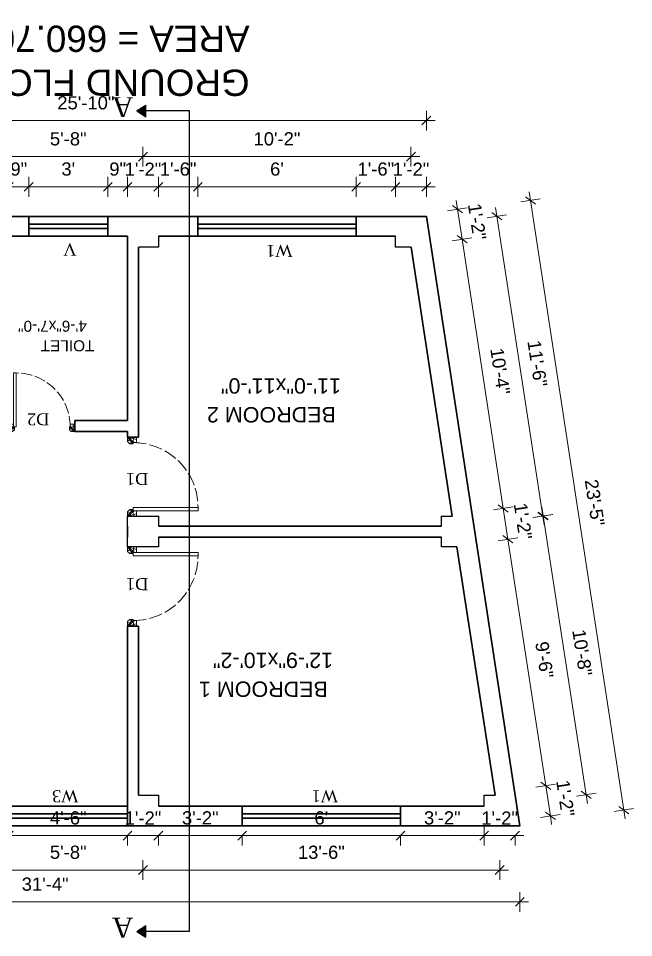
# Model space of a CAD drawing. Header units: inches. Extents: x 45643 to 78083, y -17830 to -3084.
# Drawn here: x 61206.8 to 61486.8, y -17327 to -16908.5 of the extents above; entities that cross this region are included whole.
import ezdxf

# ---------------------------------------------------------------- set-up
doc = ezdxf.new("R2010")
doc.units = ezdxf.units.IN
doc.header["$MEASUREMENT"] = 0
doc.linetypes.add('ACAD_ISO02W100', pattern=[15, 12, -3])
doc.linetypes.add('CONTINUA', pattern=[0])
doc.layers.add('A-Hatch', color=7, linetype='Continuous')
doc.layers.add('PDF_Text', color=7, linetype='Continuous')
for name, color, linetype, lineweight in [('A_Title Text', 105, 'Continuous', 60), ('Door-window', 150, 'Continuous', 9), ('ELEVATION', 6, 'Continuous', 30), ('hatch', 30, 'Continuous', 5), ('WALL', 240, 'Continuous', 30)]:
    doc.layers.add(name, color=color, linetype=linetype, lineweight=lineweight)
doc.styles.add('Arial', font='arial.ttf')
doc.styles.add('PDF Arial', font='arial.ttf')
doc.styles.get("Standard").update_dxf_attribs({"font": 'times.ttf'})
doc.dimstyles.new('Sudeep', dxfattribs={"dimtxt": 6, "dimasz": 4, "dimexe": 4.5, "dimexo": 4.5, "dimgap": 5, "dimtad": 1, "dimdec": 0, "dimlunit": 4, "dimtxsty": 'Arial', "dimblk": 'OBLIQUE', "dimcen": 250, "dimdle": 4, "dimclrd": 86, "dimclre": 5, "dimclrt": 1, "dimadec": 0, "dimazin": 0, "dimtfac": 1, "dimtdec": 0, "dimtix": 1, "dimtmove": 1, "dimatfit": 3, "dimldrblk": 'OBLIQUE', "dimfxl": 4.5, "dimfxlon": 1, "dimfrac": 2, "dimlwd": 15, "dimlwe": 13, "dimarcsym": 0})

# ---------------------------------------------------------------- blocks, each defined once
blk = doc.blocks.new("D 3'")
at = {"layer": 'Door-window', "linetype": 'Continuous', "ltscale": 0.25}
for p, q in [((3749.64, -16740.96), (3749.64, -16711.46)), ((3751.14, -16711.46), (3749.64, -16711.46)), ((3751.14, -16740.96), (3751.14, -16711.46)), ((3747.14, -16743.51), (3747.14, -16739.51)), ((3747.14, -16739.51), (3749.64, -16739.51)), ((3749.14, -16743.51), (3750.14, -16742.51)), ((3749.64, -16740.96), (3751.14, -16740.96)), ((3750.14, -16742.51), (3750.14, -16740.96)), ((3780.14, -16742.51), (3780.14, -16740.96)), ((3780.64, -16740.96), (3780.14, -16740.96)), ((3781.14, -16743.51), (3780.14, -16742.51)), ((3783.14, -16739.51), (3780.64, -16739.51)), ((3780.64, -16739.51), (3780.64, -16740.96)), ((3783.14, -16743.51), (3783.14, -16739.51)), ((3747.14, -16743.51), (3749.14, -16743.51)), ((3783.14, -16743.51), (3781.14, -16743.51))]:
    blk.add_line(p, q, dxfattribs=at)
at = {"layer": 'Door-window', "linetype": 'ACAD_ISO02W100', "ltscale": 0.5}
blk.add_arc((3751.14, -16740.96), 29.5, 0, 90, dxfattribs=at)
at = {"layer": 'hatch', "color": 8}
for p, q in [((3747.14, -16743.51), (3748.23, -16739.5)), ((3747.14, -16743.51), (3749.64, -16740.37)), ((3747.14, -16743.51), (3750.14, -16741.17)), ((3783.14, -16743.51), (3780.14, -16741.17)), ((3783.14, -16743.51), (3780.64, -16740.37)), ((3783.14, -16743.51), (3782.06, -16739.5))]:
    blk.add_line(p, q, dxfattribs=at)
for centre, radius, start, end in [((3747.4, -16743.58), 2.93, 20.9872, 95.0825), ((3747.43, -16743.63), 1.42, 5.1372, 101.4864), ((3782.88, -16743.58), 2.93, 84.9175, 159.0128), ((3782.86, -16743.63), 1.42, 78.5136, 174.8628)]:
    blk.add_arc(centre, radius, start, end, dxfattribs=at)
blk = doc.blocks.new('_Oblique')
at = {"color": 0, "linetype": 'ByBlock', "lineweight": -2}
blk.add_line((-0.5, -0.5), (0.5, 0.5), dxfattribs=at)
blk = doc.blocks.new('*D1630')
at = {"layer": 'A_Title Text', "color": 5, "lineweight": 13, "transparency": 16777216}
for p, q in [((61420.09, -16999.23), (61428.99, -16997.87)), ((61440.99, -17135.75), (61449.89, -17134.39))]:
    blk.add_line(p, q, dxfattribs=at)
at = {"layer": 'A_Title Text', "color": 86, "lineweight": 15, "transparency": 16777216}
blk.add_line((61446.04, -17139.02), (61423.93, -16994.6), dxfattribs=at)
at = {"layer": 'Defpoints', "color": 0, "transparency": 16777216}
for p in [(61424.54, -16998.55), (61378.47, -17005.6), (61399.37, -17142.12)]:
    blk.add_point(p, dxfattribs=at)
at = {"layer": 'A_Title Text', "color": 86, "lineweight": 15, "transparency": 16777216, "xscale": 4, "yscale": 4, "zscale": 4}
for p, rotation in [((61424.54, -16998.55), 98.70344886768174), ((61445.44, -17135.07), 278.7034488676817)]:
    blk.add_blockref('_Oblique', p, dxfattribs=dict(at, rotation=rotation))
at = {"layer": 'A_Title Text', "color": 1, "transparency": 16777216, "insert": (61442.96, -17065.59), "char_height": 6, "attachment_point": 5, "rotation": 278.7034, "style": 'Arial'}
blk.add_mtext('11\'-6"', dxfattribs=at)
blk = doc.blocks.new('*D1631')
at = {"layer": 'A_Title Text', "color": 86, "lineweight": 15, "transparency": 16777216}
blk.add_line((61444.98, -17131.01), (61465.86, -17265.89), dxfattribs=at)
at = {"layer": 'A_Title Text', "color": 5, "lineweight": 13, "transparency": 16777216}
for p, q in [((61441.15, -17135.66), (61450.04, -17134.28)), ((61460.8, -17262.62), (61469.69, -17261.25))]:
    blk.add_line(p, q, dxfattribs=at)
at = {"layer": 'Defpoints', "color": 0, "transparency": 16777216}
for p in [(61399.37, -17142.12), (61465.24, -17261.94), (61418.81, -17269.12)]:
    blk.add_point(p, dxfattribs=at)
at = {"layer": 'A_Title Text', "color": 86, "lineweight": 15, "transparency": 16777216, "xscale": 4, "yscale": 4, "zscale": 4}
for p, rotation in [((61445.59, -17134.97), 98.7969063256024), ((61465.24, -17261.94), 278.7969063256024)]:
    blk.add_blockref('_Oblique', p, dxfattribs=dict(at, rotation=rotation))
at = {"layer": 'A_Title Text', "color": 1, "transparency": 16777216, "insert": (61463.39, -17197.22), "char_height": 6, "attachment_point": 5, "rotation": 278.7969, "style": 'Arial'}
blk.add_mtext('10\'-8"', dxfattribs=at)
blk = doc.blocks.new('*D1654')
at = {"layer": 'A_Title Text', "color": 5, "lineweight": 13, "transparency": 16777216}
for p, q in [((61059.2, -17306.2), (61059.2, -17315.2)), ((61434.96, -17306.2), (61434.96, -17315.2))]:
    blk.add_line(p, q, dxfattribs=at)
at = {"layer": 'A_Title Text', "color": 86, "lineweight": 15, "transparency": 16777216}
blk.add_line((61438.96, -17310.7), (61055.2, -17310.7), dxfattribs=at)
at = {"layer": 'Defpoints', "color": 0, "transparency": 16777216}
for p in [(61059.2, -17276.12), (61434.96, -17276.12), (61059.2, -17310.7)]:
    blk.add_point(p, dxfattribs=at)
at = {"layer": 'A_Title Text', "color": 86, "lineweight": 15, "transparency": 16777216, "xscale": 4, "yscale": 4, "zscale": 4, "rotation": 180}
blk.add_blockref('_Oblique', (61059.2, -17310.7), dxfattribs=at)
at = {"layer": 'A_Title Text', "color": 86, "lineweight": 15, "transparency": 16777216, "xscale": 4, "yscale": 4, "zscale": 4}
blk.add_blockref('_Oblique', (61434.96, -17310.7), dxfattribs=at)
at = {"layer": 'A_Title Text', "color": 1, "transparency": 16777216, "insert": (61219, -17302.64), "char_height": 6, "attachment_point": 5, "style": 'Arial'}
blk.add_mtext('31\'-4"', dxfattribs=at)
blk = doc.blocks.new('*D1655')
at = {"layer": 'A_Title Text', "color": 5, "lineweight": 13, "transparency": 16777216}
for p, q in [((61082.58, -16959.51), (61082.58, -16950.51)), ((61392.47, -16959.51), (61392.47, -16950.51))]:
    blk.add_line(p, q, dxfattribs=at)
at = {"layer": 'A_Title Text', "color": 86, "lineweight": 15, "transparency": 16777216}
blk.add_line((61396.47, -16955.01), (61078.58, -16955.01), dxfattribs=at)
at = {"layer": 'Defpoints', "color": 0, "transparency": 16777216}
for p in [(61082.58, -16955.01), (61082.58, -16998.6), (61392.47, -16998.6)]:
    blk.add_point(p, dxfattribs=at)
at = {"layer": 'A_Title Text', "color": 86, "lineweight": 15, "transparency": 16777216, "xscale": 4, "yscale": 4, "zscale": 4, "rotation": 180}
blk.add_blockref('_Oblique', (61082.58, -16955.01), dxfattribs=at)
at = {"layer": 'A_Title Text', "color": 86, "lineweight": 15, "transparency": 16777216, "xscale": 4, "yscale": 4, "zscale": 4}
blk.add_blockref('_Oblique', (61392.47, -16955.01), dxfattribs=at)
at = {"layer": 'A_Title Text', "color": 1, "transparency": 16777216, "insert": (61237.53, -16946.95), "char_height": 6, "attachment_point": 5, "style": 'Arial'}
blk.add_mtext('25\'-10"', dxfattribs=at)
blk = doc.blocks.new('*D1632')
at = {"layer": 'A_Title Text', "color": 86, "lineweight": 15, "transparency": 16777216}
for p, q in [((61418.81, -17280.54), (61414.81, -17280.54)), ((61432.81, -17280.54), (61418.81, -17280.54)), ((61432.81, -17280.54), (61436.81, -17280.54))]:
    blk.add_line(p, q, dxfattribs=at)
at = {"layer": 'A_Title Text', "color": 5, "lineweight": 13, "transparency": 16777216}
for p, q in [((61418.81, -17280.54), (61418.81, -17285.04)), ((61432.81, -17280.54), (61432.81, -17285.04))]:
    blk.add_line(p, q, dxfattribs=at)
at = {"layer": 'Defpoints', "color": 0, "transparency": 16777216}
for p in [(61418.81, -17276.12), (61432.81, -17276.12), (61418.81, -17280.54)]:
    blk.add_point(p, dxfattribs=at)
at = {"layer": 'A_Title Text', "color": 86, "lineweight": 15, "transparency": 16777216, "xscale": 4, "yscale": 4, "zscale": 4}
blk.add_blockref('_Oblique', (61418.81, -17280.54), dxfattribs=at)
at = {"layer": 'A_Title Text', "color": 86, "lineweight": 15, "transparency": 16777216, "xscale": 4, "yscale": 4, "zscale": 4, "rotation": 180}
blk.add_blockref('_Oblique', (61432.81, -17280.54), dxfattribs=at)
at = {"layer": 'A_Title Text', "color": 1, "transparency": 16777216, "insert": (61425.81, -17272.53), "char_height": 6, "attachment_point": 5, "style": 'Arial'}
blk.add_mtext('1\'-2"', dxfattribs=at)
blk = doc.blocks.new('*D1656')
at = {"layer": 'A_Title Text', "color": 5, "lineweight": 13, "transparency": 16777216}
for p, q in [((61418.81, -17276.04), (61418.81, -17285.04)), ((61380.66, -17280.54), (61380.66, -17285.04))]:
    blk.add_line(p, q, dxfattribs=at)
at = {"layer": 'A_Title Text', "color": 86, "lineweight": 15, "transparency": 16777216}
blk.add_line((61422.81, -17280.54), (61376.66, -17280.54), dxfattribs=at)
at = {"layer": 'Defpoints', "color": 0, "transparency": 16777216}
for p in [(61418.81, -17267.12), (61380.66, -17276.12), (61380.66, -17280.54)]:
    blk.add_point(p, dxfattribs=at)
at = {"layer": 'A_Title Text', "color": 86, "lineweight": 15, "transparency": 16777216, "xscale": 4, "yscale": 4, "zscale": 4, "rotation": 180}
blk.add_blockref('_Oblique', (61380.66, -17280.54), dxfattribs=at)
at = {"layer": 'A_Title Text', "color": 86, "lineweight": 15, "transparency": 16777216, "xscale": 4, "yscale": 4, "zscale": 4}
blk.add_blockref('_Oblique', (61418.81, -17280.54), dxfattribs=at)
at = {"layer": 'A_Title Text', "color": 1, "transparency": 16777216, "insert": (61399.74, -17272.48), "char_height": 6, "attachment_point": 5, "style": 'Arial'}
blk.add_mtext('3\'-2"', dxfattribs=at)
blk = doc.blocks.new('*D1657')
at = {"layer": 'A_Title Text', "color": 86, "lineweight": 15, "transparency": 16777216}
blk.add_line((61384.66, -17280.54), (61304.66, -17280.54), dxfattribs=at)
at = {"layer": 'A_Title Text', "color": 5, "lineweight": 13, "transparency": 16777216}
for p, q in [((61308.66, -17280.54), (61308.66, -17285.04)), ((61380.66, -17280.54), (61380.66, -17285.04))]:
    blk.add_line(p, q, dxfattribs=at)
at = {"layer": 'Defpoints', "color": 0, "transparency": 16777216}
for p in [(61308.66, -17276.12), (61380.66, -17276.12), (61308.66, -17280.54)]:
    blk.add_point(p, dxfattribs=at)
at = {"layer": 'A_Title Text', "color": 86, "lineweight": 15, "transparency": 16777216, "xscale": 4, "yscale": 4, "zscale": 4, "rotation": 180}
blk.add_blockref('_Oblique', (61308.66, -17280.54), dxfattribs=at)
at = {"layer": 'A_Title Text', "color": 86, "lineweight": 15, "transparency": 16777216, "xscale": 4, "yscale": 4, "zscale": 4}
blk.add_blockref('_Oblique', (61380.66, -17280.54), dxfattribs=at)
at = {"layer": 'A_Title Text', "color": 1, "transparency": 16777216, "insert": (61344.66, -17272.48), "char_height": 6, "attachment_point": 5, "style": 'Arial'}
blk.add_mtext("6'", dxfattribs=at)
blk = doc.blocks.new('*D1658')
at = {"layer": 'A_Title Text', "color": 86, "lineweight": 15, "transparency": 16777216}
blk.add_line((61312.66, -17280.54), (61266.51, -17280.54), dxfattribs=at)
at = {"layer": 'A_Title Text', "color": 5, "lineweight": 13, "transparency": 16777216}
for p, q in [((61270.51, -17280.54), (61270.51, -17285.04)), ((61308.66, -17280.54), (61308.66, -17285.04))]:
    blk.add_line(p, q, dxfattribs=at)
at = {"layer": 'Defpoints', "color": 0, "transparency": 16777216}
for p in [(61270.51, -17276.12), (61308.66, -17276.12), (61270.51, -17280.54)]:
    blk.add_point(p, dxfattribs=at)
at = {"layer": 'A_Title Text', "color": 86, "lineweight": 15, "transparency": 16777216, "xscale": 4, "yscale": 4, "zscale": 4, "rotation": 180}
blk.add_blockref('_Oblique', (61270.51, -17280.54), dxfattribs=at)
at = {"layer": 'A_Title Text', "color": 86, "lineweight": 15, "transparency": 16777216, "xscale": 4, "yscale": 4, "zscale": 4}
blk.add_blockref('_Oblique', (61308.66, -17280.54), dxfattribs=at)
at = {"layer": 'A_Title Text', "color": 1, "transparency": 16777216, "insert": (61289.59, -17272.48), "char_height": 6, "attachment_point": 5, "style": 'Arial'}
blk.add_mtext('3\'-2"', dxfattribs=at)
blk = doc.blocks.new('*D1635')
at = {"layer": 'A_Title Text', "color": 5, "lineweight": 13, "transparency": 16777216}
for p, q in [((61263.51, -17291.69), (61263.51, -17300.69)), ((61425.85, -17291.69), (61425.85, -17300.69))]:
    blk.add_line(p, q, dxfattribs=at)
at = {"layer": 'A_Title Text', "color": 86, "lineweight": 15, "transparency": 16777216}
blk.add_line((61429.85, -17296.19), (61259.51, -17296.19), dxfattribs=at)
at = {"layer": 'Defpoints', "color": 0, "transparency": 16777216}
for p in [(61263.51, -17276.12), (61425.85, -17276.12), (61263.51, -17296.19)]:
    blk.add_point(p, dxfattribs=at)
at = {"layer": 'A_Title Text', "color": 86, "lineweight": 15, "transparency": 16777216, "xscale": 4, "yscale": 4, "zscale": 4, "rotation": 180}
blk.add_blockref('_Oblique', (61263.51, -17296.19), dxfattribs=at)
at = {"layer": 'A_Title Text', "color": 86, "lineweight": 15, "transparency": 16777216, "xscale": 4, "yscale": 4, "zscale": 4}
blk.add_blockref('_Oblique', (61425.85, -17296.19), dxfattribs=at)
at = {"layer": 'A_Title Text', "color": 1, "transparency": 16777216, "insert": (61344.68, -17288.13), "char_height": 6, "attachment_point": 5, "style": 'Arial'}
blk.add_mtext('13\'-6"', dxfattribs=at)
blk = doc.blocks.new('*D1636')
at = {"layer": 'A_Title Text', "color": 5, "lineweight": 13, "transparency": 16777216}
for p, q in [((61195.51, -17291.69), (61195.51, -17300.69)), ((61263.51, -17291.69), (61263.51, -17300.69))]:
    blk.add_line(p, q, dxfattribs=at)
at = {"layer": 'A_Title Text', "color": 86, "lineweight": 15, "transparency": 16777216}
blk.add_line((61267.51, -17296.19), (61191.51, -17296.19), dxfattribs=at)
at = {"layer": 'Defpoints', "color": 0, "transparency": 16777216}
for p in [(61195.51, -17276.12), (61263.51, -17276.12), (61195.51, -17296.19)]:
    blk.add_point(p, dxfattribs=at)
at = {"layer": 'A_Title Text', "color": 86, "lineweight": 15, "transparency": 16777216, "xscale": 4, "yscale": 4, "zscale": 4, "rotation": 180}
blk.add_blockref('_Oblique', (61195.51, -17296.19), dxfattribs=at)
at = {"layer": 'A_Title Text', "color": 86, "lineweight": 15, "transparency": 16777216, "xscale": 4, "yscale": 4, "zscale": 4}
blk.add_blockref('_Oblique', (61263.51, -17296.19), dxfattribs=at)
at = {"layer": 'A_Title Text', "color": 1, "transparency": 16777216, "insert": (61229.51, -17288.13), "char_height": 6, "attachment_point": 5, "style": 'Arial'}
blk.add_mtext('5\'-8"', dxfattribs=at)
blk = doc.blocks.new('*D1638')
at = {"layer": 'A_Title Text', "color": 5, "lineweight": 13, "transparency": 16777216}
for p, q in [((61378.47, -16989.68), (61378.47, -16980.68)), ((61392.47, -16989.68), (61392.47, -16980.68))]:
    blk.add_line(p, q, dxfattribs=at)
at = {"layer": 'A_Title Text', "color": 86, "lineweight": 15, "transparency": 16777216}
for p, q in [((61378.47, -16985.18), (61374.47, -16985.18)), ((61392.47, -16985.18), (61378.47, -16985.18)), ((61392.47, -16985.18), (61396.47, -16985.18))]:
    blk.add_line(p, q, dxfattribs=at)
at = {"layer": 'Defpoints', "color": 0, "transparency": 16777216}
for p in [(61378.47, -16985.18), (61378.47, -16998.6), (61392.47, -16998.6)]:
    blk.add_point(p, dxfattribs=at)
at = {"layer": 'A_Title Text', "color": 86, "lineweight": 15, "transparency": 16777216, "xscale": 4, "yscale": 4, "zscale": 4}
blk.add_blockref('_Oblique', (61378.47, -16985.18), dxfattribs=at)
at = {"layer": 'A_Title Text', "color": 86, "lineweight": 15, "transparency": 16777216, "xscale": 4, "yscale": 4, "zscale": 4, "rotation": 180}
blk.add_blockref('_Oblique', (61392.47, -16985.18), dxfattribs=at)
at = {"layer": 'A_Title Text', "color": 1, "transparency": 16777216, "insert": (61385.47, -16977.16), "char_height": 6, "attachment_point": 5, "style": 'Arial'}
blk.add_mtext('1\'-2"', dxfattribs=at)
blk = doc.blocks.new('*D1660')
at = {"layer": 'A_Title Text', "color": 5, "lineweight": 13, "transparency": 16777216}
for p, q in [((61360.49, -16989.68), (61360.49, -16980.68)), ((61378.47, -16989.68), (61378.47, -16980.68))]:
    blk.add_line(p, q, dxfattribs=at)
at = {"layer": 'A_Title Text', "color": 86, "lineweight": 15, "transparency": 16777216}
for p, q in [((61360.49, -16985.18), (61356.49, -16985.18)), ((61378.47, -16985.18), (61360.49, -16985.18)), ((61378.47, -16985.18), (61382.47, -16985.18))]:
    blk.add_line(p, q, dxfattribs=at)
at = {"layer": 'Defpoints', "color": 0, "transparency": 16777216}
for p in [(61360.49, -16985.18), (61360.49, -16998.6), (61378.47, -16998.6)]:
    blk.add_point(p, dxfattribs=at)
at = {"layer": 'A_Title Text', "color": 86, "lineweight": 15, "transparency": 16777216, "xscale": 4, "yscale": 4, "zscale": 4}
blk.add_blockref('_Oblique', (61360.49, -16985.18), dxfattribs=at)
at = {"layer": 'A_Title Text', "color": 86, "lineweight": 15, "transparency": 16777216, "xscale": 4, "yscale": 4, "zscale": 4, "rotation": 180}
blk.add_blockref('_Oblique', (61378.47, -16985.18), dxfattribs=at)
at = {"layer": 'A_Title Text', "color": 1, "transparency": 16777216, "insert": (61369.48, -16977.11), "char_height": 6, "attachment_point": 5, "style": 'Arial'}
blk.add_mtext('1\'-6"', dxfattribs=at)
blk = doc.blocks.new('*D1661')
at = {"layer": 'A_Title Text', "color": 5, "lineweight": 13, "transparency": 16777216}
for p, q in [((61288.49, -16989.68), (61288.49, -16980.68)), ((61360.49, -16989.68), (61360.49, -16980.68))]:
    blk.add_line(p, q, dxfattribs=at)
at = {"layer": 'A_Title Text', "color": 86, "lineweight": 15, "transparency": 16777216}
blk.add_line((61364.49, -16985.18), (61284.49, -16985.18), dxfattribs=at)
at = {"layer": 'Defpoints', "color": 0, "transparency": 16777216}
for p in [(61288.49, -16985.18), (61288.49, -16998.6), (61360.49, -16998.6)]:
    blk.add_point(p, dxfattribs=at)
at = {"layer": 'A_Title Text', "color": 86, "lineweight": 15, "transparency": 16777216, "xscale": 4, "yscale": 4, "zscale": 4, "rotation": 180}
blk.add_blockref('_Oblique', (61288.49, -16985.18), dxfattribs=at)
at = {"layer": 'A_Title Text', "color": 86, "lineweight": 15, "transparency": 16777216, "xscale": 4, "yscale": 4, "zscale": 4}
blk.add_blockref('_Oblique', (61360.49, -16985.18), dxfattribs=at)
at = {"layer": 'A_Title Text', "color": 1, "transparency": 16777216, "insert": (61324.49, -16977.11), "char_height": 6, "attachment_point": 5, "style": 'Arial'}
blk.add_mtext("6'", dxfattribs=at)
blk = doc.blocks.new('*D1662')
at = {"layer": 'A_Title Text', "color": 5, "lineweight": 13, "transparency": 16777216}
for p, q in [((61270.51, -16989.68), (61270.51, -16980.68)), ((61288.49, -16989.68), (61288.49, -16980.68))]:
    blk.add_line(p, q, dxfattribs=at)
at = {"layer": 'A_Title Text', "color": 86, "lineweight": 15, "transparency": 16777216}
for p, q in [((61270.51, -16985.18), (61266.51, -16985.18)), ((61288.49, -16985.18), (61270.51, -16985.18)), ((61288.49, -16985.18), (61292.49, -16985.18))]:
    blk.add_line(p, q, dxfattribs=at)
at = {"layer": 'Defpoints', "color": 0, "transparency": 16777216}
for p in [(61270.51, -16985.18), (61270.51, -16998.6), (61288.49, -16998.6)]:
    blk.add_point(p, dxfattribs=at)
at = {"layer": 'A_Title Text', "color": 86, "lineweight": 15, "transparency": 16777216, "xscale": 4, "yscale": 4, "zscale": 4}
blk.add_blockref('_Oblique', (61270.51, -16985.18), dxfattribs=at)
at = {"layer": 'A_Title Text', "color": 86, "lineweight": 15, "transparency": 16777216, "xscale": 4, "yscale": 4, "zscale": 4, "rotation": 180}
blk.add_blockref('_Oblique', (61288.49, -16985.18), dxfattribs=at)
at = {"layer": 'A_Title Text', "color": 1, "transparency": 16777216, "insert": (61279.5, -16977.11), "char_height": 6, "attachment_point": 5, "style": 'Arial'}
blk.add_mtext('1\'-6"', dxfattribs=at)
blk = doc.blocks.new('*D1639')
at = {"layer": 'A_Title Text', "color": 5, "lineweight": 13, "transparency": 16777216}
for p, q in [((61256.51, -16989.68), (61256.51, -16980.68)), ((61270.51, -16989.68), (61270.51, -16980.68))]:
    blk.add_line(p, q, dxfattribs=at)
at = {"layer": 'A_Title Text', "color": 86, "lineweight": 15, "transparency": 16777216}
for p, q in [((61256.51, -16985.18), (61252.51, -16985.18)), ((61270.51, -16985.18), (61256.51, -16985.18)), ((61270.51, -16985.18), (61274.51, -16985.18))]:
    blk.add_line(p, q, dxfattribs=at)
at = {"layer": 'Defpoints', "color": 0, "transparency": 16777216}
for p in [(61256.51, -16985.18), (61256.51, -16998.6), (61270.51, -16998.6)]:
    blk.add_point(p, dxfattribs=at)
at = {"layer": 'A_Title Text', "color": 86, "lineweight": 15, "transparency": 16777216, "xscale": 4, "yscale": 4, "zscale": 4}
blk.add_blockref('_Oblique', (61256.51, -16985.18), dxfattribs=at)
at = {"layer": 'A_Title Text', "color": 86, "lineweight": 15, "transparency": 16777216, "xscale": 4, "yscale": 4, "zscale": 4, "rotation": 180}
blk.add_blockref('_Oblique', (61270.51, -16985.18), dxfattribs=at)
at = {"layer": 'A_Title Text', "color": 1, "transparency": 16777216, "insert": (61263.51, -16977.16), "char_height": 6, "attachment_point": 5, "style": 'Arial'}
blk.add_mtext('1\'-2"', dxfattribs=at)
blk = doc.blocks.new('*D1663')
at = {"layer": 'A_Title Text', "color": 5, "lineweight": 13, "transparency": 16777216}
for p, q in [((61247.51, -16989.68), (61247.51, -16980.68)), ((61256.51, -16989.68), (61256.51, -16980.68))]:
    blk.add_line(p, q, dxfattribs=at)
at = {"layer": 'A_Title Text', "color": 86, "lineweight": 15, "transparency": 16777216}
for p, q in [((61247.51, -16985.18), (61243.51, -16985.18)), ((61256.51, -16985.18), (61247.51, -16985.18)), ((61256.51, -16985.18), (61260.51, -16985.18))]:
    blk.add_line(p, q, dxfattribs=at)
at = {"layer": 'Defpoints', "color": 0, "transparency": 16777216}
for p in [(61247.51, -16985.18), (61247.51, -17007.6), (61256.51, -17007.6)]:
    blk.add_point(p, dxfattribs=at)
at = {"layer": 'A_Title Text', "color": 86, "lineweight": 15, "transparency": 16777216, "xscale": 4, "yscale": 4, "zscale": 4}
blk.add_blockref('_Oblique', (61247.51, -16985.18), dxfattribs=at)
at = {"layer": 'A_Title Text', "color": 86, "lineweight": 15, "transparency": 16777216, "xscale": 4, "yscale": 4, "zscale": 4, "rotation": 180}
blk.add_blockref('_Oblique', (61256.51, -16985.18), dxfattribs=at)
at = {"layer": 'A_Title Text', "color": 1, "transparency": 16777216, "insert": (61252.01, -16977.11), "char_height": 6, "attachment_point": 5, "style": 'Arial'}
blk.add_mtext('9"', dxfattribs=at)
blk = doc.blocks.new('*D1640')
at = {"layer": 'A_Title Text', "color": 5, "lineweight": 13, "transparency": 16777216}
for p, q in [((61211.51, -16989.68), (61211.51, -16980.68)), ((61247.51, -16989.68), (61247.51, -16980.68))]:
    blk.add_line(p, q, dxfattribs=at)
at = {"layer": 'A_Title Text', "color": 86, "lineweight": 15, "transparency": 16777216}
blk.add_line((61251.51, -16985.18), (61207.51, -16985.18), dxfattribs=at)
at = {"layer": 'Defpoints', "color": 0, "transparency": 16777216}
for p in [(61211.51, -16985.18), (61211.51, -17007.6), (61247.51, -17007.6)]:
    blk.add_point(p, dxfattribs=at)
at = {"layer": 'A_Title Text', "color": 86, "lineweight": 15, "transparency": 16777216, "xscale": 4, "yscale": 4, "zscale": 4, "rotation": 180}
blk.add_blockref('_Oblique', (61211.51, -16985.18), dxfattribs=at)
at = {"layer": 'A_Title Text', "color": 86, "lineweight": 15, "transparency": 16777216, "xscale": 4, "yscale": 4, "zscale": 4}
blk.add_blockref('_Oblique', (61247.51, -16985.18), dxfattribs=at)
at = {"layer": 'A_Title Text', "color": 1, "transparency": 16777216, "insert": (61229.51, -16977.11), "char_height": 6, "attachment_point": 5, "style": 'Arial'}
blk.add_mtext("3'", dxfattribs=at)
blk = doc.blocks.new('*D1641')
at = {"layer": 'A_Title Text', "color": 5, "lineweight": 13, "transparency": 16777216}
for p, q in [((61263.51, -16975.92), (61263.51, -16966.92)), ((61385.47, -16975.92), (61385.47, -16966.92))]:
    blk.add_line(p, q, dxfattribs=at)
at = {"layer": 'A_Title Text', "color": 86, "lineweight": 15, "transparency": 16777216}
blk.add_line((61389.47, -16971.42), (61259.51, -16971.42), dxfattribs=at)
at = {"layer": 'Defpoints', "color": 0, "transparency": 16777216}
for p in [(61263.51, -16971.42), (61263.51, -16998.6), (61385.47, -16998.6)]:
    blk.add_point(p, dxfattribs=at)
at = {"layer": 'A_Title Text', "color": 86, "lineweight": 15, "transparency": 16777216, "xscale": 4, "yscale": 4, "zscale": 4, "rotation": 180}
blk.add_blockref('_Oblique', (61263.51, -16971.42), dxfattribs=at)
at = {"layer": 'A_Title Text', "color": 86, "lineweight": 15, "transparency": 16777216, "xscale": 4, "yscale": 4, "zscale": 4}
blk.add_blockref('_Oblique', (61385.47, -16971.42), dxfattribs=at)
at = {"layer": 'A_Title Text', "color": 1, "transparency": 16777216, "insert": (61324.49, -16963.36), "char_height": 6, "attachment_point": 5, "style": 'Arial'}
blk.add_mtext('10\'-2"', dxfattribs=at)
blk = doc.blocks.new('*D1642')
at = {"layer": 'A_Title Text', "color": 5, "lineweight": 13, "transparency": 16777216}
for p, q in [((61195.51, -16975.92), (61195.51, -16966.92)), ((61263.51, -16975.92), (61263.51, -16966.92))]:
    blk.add_line(p, q, dxfattribs=at)
at = {"layer": 'A_Title Text', "color": 86, "lineweight": 15, "transparency": 16777216}
blk.add_line((61267.51, -16971.42), (61191.51, -16971.42), dxfattribs=at)
at = {"layer": 'Defpoints', "color": 0, "transparency": 16777216}
for p in [(61195.51, -16971.42), (61195.51, -16998.6), (61263.51, -16998.6)]:
    blk.add_point(p, dxfattribs=at)
at = {"layer": 'A_Title Text', "color": 86, "lineweight": 15, "transparency": 16777216, "xscale": 4, "yscale": 4, "zscale": 4, "rotation": 180}
blk.add_blockref('_Oblique', (61195.51, -16971.42), dxfattribs=at)
at = {"layer": 'A_Title Text', "color": 86, "lineweight": 15, "transparency": 16777216, "xscale": 4, "yscale": 4, "zscale": 4}
blk.add_blockref('_Oblique', (61263.51, -16971.42), dxfattribs=at)
at = {"layer": 'A_Title Text', "color": 1, "transparency": 16777216, "insert": (61229.51, -16963.36), "char_height": 6, "attachment_point": 5, "style": 'Arial'}
blk.add_mtext('5\'-8"', dxfattribs=at)
blk = doc.blocks.new('*D1668')
at = {"layer": 'A_Title Text', "color": 86, "lineweight": 15, "transparency": 16777216}
blk.add_line((61482.94, -17272.82), (61439.24, -16987.4), dxfattribs=at)
at = {"layer": 'A_Title Text', "color": 5, "lineweight": 13, "transparency": 16777216}
for p, q in [((61435.4, -16992.03), (61444.3, -16990.67)), ((61477.88, -17269.55), (61486.78, -17268.19))]:
    blk.add_line(p, q, dxfattribs=at)
at = {"layer": 'Defpoints', "color": 0, "transparency": 16777216}
for p in [(61439.85, -16991.35), (61392.47, -16998.6), (61434.96, -17276.12)]:
    blk.add_point(p, dxfattribs=at)
at = {"layer": 'A_Title Text', "color": 86, "lineweight": 15, "transparency": 16777216, "xscale": 4, "yscale": 4, "zscale": 4}
for p, rotation in [((61439.85, -16991.35), 98.70344886768336), ((61482.33, -17268.87), 278.7034488676834)]:
    blk.add_blockref('_Oblique', p, dxfattribs=dict(at, rotation=rotation))
at = {"layer": 'A_Title Text', "color": 1, "transparency": 16777216, "insert": (61469.06, -17128.89), "char_height": 6, "attachment_point": 5, "rotation": 278.7034, "style": 'Arial'}
blk.add_mtext('23\'-5"', dxfattribs=at)
blk = doc.blocks.new('*D1644')
at = {"layer": 'A_Title Text', "color": 86, "lineweight": 15, "transparency": 16777216}
blk.add_line((61428.07, -17135.52), (61408.1, -17005.1), dxfattribs=at)
at = {"layer": 'A_Title Text', "color": 5, "lineweight": 13, "transparency": 16777216}
for p, q in [((61404.26, -17009.73), (61413.16, -17008.37)), ((61423.01, -17132.25), (61431.91, -17130.89))]:
    blk.add_line(p, q, dxfattribs=at)
at = {"layer": 'Defpoints', "color": 0, "transparency": 16777216}
for p in [(61408.71, -17009.05), (61385.51, -17012.6), (61404.27, -17135.12)]:
    blk.add_point(p, dxfattribs=at)
at = {"layer": 'A_Title Text', "color": 86, "lineweight": 15, "transparency": 16777216, "xscale": 4, "yscale": 4, "zscale": 4}
for p, rotation in [((61408.71, -17009.05), 98.70344886778547), ((61427.46, -17131.57), 278.7034488677854)]:
    blk.add_blockref('_Oblique', p, dxfattribs=dict(at, rotation=rotation))
at = {"layer": 'A_Title Text', "color": 1, "transparency": 16777216, "insert": (61426.06, -17069.09), "char_height": 6, "attachment_point": 5, "rotation": 278.7034, "style": 'Arial'}
blk.add_mtext('10\'-4"', dxfattribs=at)
blk = doc.blocks.new('*D1669')
at = {"layer": 'A_Title Text', "color": 86, "lineweight": 15, "transparency": 16777216}
for p, q in [((61406.61, -16995.37), (61406.01, -16991.41)), ((61408.71, -17009.05), (61406.61, -16995.37)), ((61408.71, -17009.05), (61409.31, -17013.01))]:
    blk.add_line(p, q, dxfattribs=at)
at = {"layer": 'A_Title Text', "color": 5, "lineweight": 13, "transparency": 16777216}
for p, q in [((61402.16, -16996.05), (61411.06, -16994.69)), ((61404.26, -17009.73), (61413.16, -17008.37))]:
    blk.add_line(p, q, dxfattribs=at)
at = {"layer": 'Defpoints', "color": 0, "transparency": 16777216}
for p in [(61406.61, -16995.37), (61385.47, -16998.6), (61385.51, -17012.6)]:
    blk.add_point(p, dxfattribs=at)
at = {"layer": 'A_Title Text', "color": 86, "lineweight": 15, "transparency": 16777216, "xscale": 4, "yscale": 4, "zscale": 4}
for p, rotation in [((61406.61, -16995.37), 278.7034488677854), ((61408.71, -17009.05), 98.70344886778547)]:
    blk.add_blockref('_Oblique', p, dxfattribs=dict(at, rotation=rotation))
at = {"layer": 'A_Title Text', "color": 1, "transparency": 16777216, "insert": (61415.58, -17001), "char_height": 6, "attachment_point": 5, "rotation": 278.7034, "style": 'Arial'}
blk.add_mtext('1\'-2"', dxfattribs=at)
blk = doc.blocks.new('*D1645')
at = {"layer": 'A_Title Text', "color": 86, "lineweight": 15, "transparency": 16777216}
for p, q in [((61427.46, -17131.57), (61426.86, -17127.62)), ((61427.46, -17131.57), (61429.61, -17145.57)), ((61429.61, -17145.57), (61430.21, -17149.52))]:
    blk.add_line(p, q, dxfattribs=at)
at = {"layer": 'A_Title Text', "color": 5, "lineweight": 13, "transparency": 16777216}
for p, q in [((61423.01, -17132.25), (61431.91, -17130.89)), ((61425.16, -17146.25), (61434.05, -17144.89))]:
    blk.add_line(p, q, dxfattribs=at)
at = {"layer": 'Defpoints', "color": 0, "transparency": 16777216}
for p in [(61404.27, -17135.12), (61429.61, -17145.57), (61406.41, -17149.12)]:
    blk.add_point(p, dxfattribs=at)
at = {"layer": 'A_Title Text', "color": 86, "lineweight": 15, "transparency": 16777216, "xscale": 4, "yscale": 4, "zscale": 4}
for p, rotation in [((61427.46, -17131.57), 278.7034488677854), ((61429.61, -17145.57), 98.70344886778547)]:
    blk.add_blockref('_Oblique', p, dxfattribs=dict(at, rotation=rotation))
at = {"layer": 'A_Title Text', "color": 1, "transparency": 16777216, "insert": (61436.45, -17137.36), "char_height": 6, "attachment_point": 5, "rotation": 278.7034, "style": 'Arial'}
blk.add_mtext('1\'-2"', dxfattribs=at)
blk = doc.blocks.new('*D1646')
at = {"layer": 'A_Title Text', "color": 86, "lineweight": 15, "transparency": 16777216}
blk.add_line((61429, -17141.62), (61447.4, -17261.79), dxfattribs=at)
at = {"layer": 'A_Title Text', "color": 5, "lineweight": 13, "transparency": 16777216}
for p, q in [((61425.16, -17146.25), (61434.05, -17144.89)), ((61442.34, -17258.52), (61451.24, -17257.16))]:
    blk.add_line(p, q, dxfattribs=at)
at = {"layer": 'Defpoints', "color": 0, "transparency": 16777216}
for p in [(61406.41, -17149.12), (61446.79, -17257.84), (61418.81, -17262.12)]:
    blk.add_point(p, dxfattribs=at)
at = {"layer": 'A_Title Text', "color": 86, "lineweight": 15, "transparency": 16777216, "xscale": 4, "yscale": 4, "zscale": 4}
for p, rotation in [((61429.61, -17145.57), 98.70344886778547), ((61446.79, -17257.84), 278.7034488677854)]:
    blk.add_blockref('_Oblique', p, dxfattribs=dict(at, rotation=rotation))
at = {"layer": 'A_Title Text', "color": 1, "transparency": 16777216, "insert": (61446.17, -17200.48), "char_height": 6, "attachment_point": 5, "rotation": 278.7034, "style": 'Arial'}
blk.add_mtext('9\'-6"', dxfattribs=at)
blk = doc.blocks.new('*D1647')
at = {"layer": 'A_Title Text', "color": 5, "lineweight": 13, "transparency": 16777216}
for p, q in [((61442.34, -17258.52), (61451.24, -17257.16)), ((61444.44, -17272.2), (61453.33, -17270.84))]:
    blk.add_line(p, q, dxfattribs=at)
at = {"layer": 'A_Title Text', "color": 86, "lineweight": 15, "transparency": 16777216}
for p, q in [((61446.79, -17257.84), (61446.19, -17253.88)), ((61446.79, -17257.84), (61448.89, -17271.52)), ((61448.89, -17271.52), (61449.49, -17275.47))]:
    blk.add_line(p, q, dxfattribs=at)
at = {"layer": 'Defpoints', "color": 0, "transparency": 16777216}
for p in [(61418.81, -17262.12), (61448.89, -17271.52), (61418.81, -17276.12)]:
    blk.add_point(p, dxfattribs=at)
at = {"layer": 'A_Title Text', "color": 86, "lineweight": 15, "transparency": 16777216, "xscale": 4, "yscale": 4, "zscale": 4}
for p, rotation in [((61446.79, -17257.84), 278.7034488677854), ((61448.89, -17271.52), 98.70344886778547)]:
    blk.add_blockref('_Oblique', p, dxfattribs=dict(at, rotation=rotation))
at = {"layer": 'A_Title Text', "color": 1, "transparency": 16777216, "insert": (61455.76, -17263.47), "char_height": 6, "attachment_point": 5, "rotation": 278.7034, "style": 'Arial'}
blk.add_mtext('1\'-2"', dxfattribs=at)
blk = doc.blocks.new('*D1673')
at = {"layer": 'A_Title Text', "color": 86, "lineweight": 15, "transparency": 16777216}
for p, q in [((61256.51, -17280.54), (61252.51, -17280.54)), ((61270.51, -17280.54), (61256.51, -17280.54)), ((61270.51, -17280.54), (61274.51, -17280.54))]:
    blk.add_line(p, q, dxfattribs=at)
at = {"layer": 'A_Title Text', "color": 5, "lineweight": 13, "transparency": 16777216}
for p, q in [((61256.51, -17280.54), (61256.51, -17285.04)), ((61270.51, -17280.54), (61270.51, -17285.04))]:
    blk.add_line(p, q, dxfattribs=at)
at = {"layer": 'Defpoints', "color": 0, "transparency": 16777216}
for p in [(61256.51, -17276.12), (61270.51, -17276.12), (61256.51, -17280.54)]:
    blk.add_point(p, dxfattribs=at)
at = {"layer": 'A_Title Text', "color": 86, "lineweight": 15, "transparency": 16777216, "xscale": 4, "yscale": 4, "zscale": 4}
blk.add_blockref('_Oblique', (61256.51, -17280.54), dxfattribs=at)
at = {"layer": 'A_Title Text', "color": 86, "lineweight": 15, "transparency": 16777216, "xscale": 4, "yscale": 4, "zscale": 4, "rotation": 180}
blk.add_blockref('_Oblique', (61270.51, -17280.54), dxfattribs=at)
at = {"layer": 'A_Title Text', "color": 1, "transparency": 16777216, "insert": (61263.51, -17272.53), "char_height": 6, "attachment_point": 5, "style": 'Arial'}
blk.add_mtext('1\'-2"', dxfattribs=at)
blk = doc.blocks.new('*D1674')
at = {"layer": 'A_Title Text', "color": 86, "lineweight": 15, "transparency": 16777216}
blk.add_line((61260.51, -17280.54), (61198.51, -17280.54), dxfattribs=at)
at = {"layer": 'A_Title Text', "color": 5, "lineweight": 13, "transparency": 16777216}
for p, q in [((61202.51, -17280.54), (61202.51, -17285.04)), ((61256.51, -17280.54), (61256.51, -17285.04))]:
    blk.add_line(p, q, dxfattribs=at)
at = {"layer": 'Defpoints', "color": 0, "transparency": 16777216}
for p in [(61202.51, -17276.12), (61256.51, -17276.12), (61202.51, -17280.54)]:
    blk.add_point(p, dxfattribs=at)
at = {"layer": 'A_Title Text', "color": 86, "lineweight": 15, "transparency": 16777216, "xscale": 4, "yscale": 4, "zscale": 4, "rotation": 180}
blk.add_blockref('_Oblique', (61202.51, -17280.54), dxfattribs=at)
at = {"layer": 'A_Title Text', "color": 86, "lineweight": 15, "transparency": 16777216, "xscale": 4, "yscale": 4, "zscale": 4}
blk.add_blockref('_Oblique', (61256.51, -17280.54), dxfattribs=at)
at = {"layer": 'A_Title Text', "color": 1, "transparency": 16777216, "insert": (61229.51, -17272.48), "char_height": 6, "attachment_point": 5, "style": 'Arial'}
blk.add_mtext('4\'-6"', dxfattribs=at)
blk = doc.blocks.new('*D1676')
at = {"layer": 'A_Title Text', "color": 5, "lineweight": 13, "transparency": 16777216}
for p, q in [((61202.51, -16989.68), (61202.51, -16980.68)), ((61211.51, -16989.68), (61211.51, -16980.68))]:
    blk.add_line(p, q, dxfattribs=at)
at = {"layer": 'A_Title Text', "color": 86, "lineweight": 15, "transparency": 16777216}
for p, q in [((61202.51, -16985.18), (61198.51, -16985.18)), ((61211.51, -16985.18), (61202.51, -16985.18)), ((61211.51, -16985.18), (61215.51, -16985.18))]:
    blk.add_line(p, q, dxfattribs=at)
at = {"layer": 'Defpoints', "color": 0, "transparency": 16777216}
for p in [(61202.51, -16985.18), (61202.51, -16998.6), (61211.51, -17007.6)]:
    blk.add_point(p, dxfattribs=at)
at = {"layer": 'A_Title Text', "color": 86, "lineweight": 15, "transparency": 16777216, "xscale": 4, "yscale": 4, "zscale": 4}
blk.add_blockref('_Oblique', (61202.51, -16985.18), dxfattribs=at)
at = {"layer": 'A_Title Text', "color": 86, "lineweight": 15, "transparency": 16777216, "xscale": 4, "yscale": 4, "zscale": 4, "rotation": 180}
blk.add_blockref('_Oblique', (61211.51, -16985.18), dxfattribs=at)
at = {"layer": 'A_Title Text', "color": 1, "transparency": 16777216, "insert": (61207.01, -16977.11), "char_height": 6, "attachment_point": 5, "style": 'Arial'}
blk.add_mtext('9"', dxfattribs=at)

msp = doc.modelspace()

# ---------------------------------------------------------------- hatches: boundary and pattern name
at = {"layer": 'A-Hatch'}
h = msp.add_hatch(dxfattribs=at)
h.set_pattern_fill('ANSI31', color=256, angle=-180)
h.set_pattern_definition([(225, (119950.74614, -30868.58248), (0.08838834765, -0.08838834765), [])])
h.paths.add_polyline_path([(61260.72, -16950.6), (61264.76, -16953.27), (61264.76, -16947.94)])
h = msp.add_hatch(dxfattribs=at)
h.set_pattern_fill('ANSI31', color=256, angle=-180)
h.set_pattern_definition([(225, (119950.74614, -31242.10009), (0.08838834765, -0.08838834765), [])])
h.paths.add_polyline_path([(61260.72, -17324.12), (61264.76, -17326.78), (61264.76, -17321.46)])

# ---------------------------------------------------------------- linework, layer by layer
for p, q in [((61260.72, -16950.6), (61264.76, -16947.94)), ((61260.72, -16950.6), (61264.76, -16953.27)), ((61264.76, -16953.27), (61264.76, -16947.94)), ((61284.72, -16950.6), (61264.76, -16950.6)), ((61284.72, -17324.12), (61284.72, -16950.6)), ((61260.72, -17324.12), (61264.76, -17321.46)), ((61260.72, -17324.12), (61264.76, -17326.78)), ((61264.76, -17326.78), (61264.76, -17321.46)), ((61284.72, -17324.12), (61264.76, -17324.12))]:
    msp.add_line(p, q)
for points in [[(61256.51, -16998.6), (61270.51, -16998.6)], [(61378.47, -16998.6), (61392.47, -16998.6)], [(61256.51, -17012.6), (61256.51, -17007.6)], [(61270.51, -17007.6), (61270.51, -17012.6), (61261.51, -17012.6)], [(61385.51, -17012.6), (61378.47, -17012.6), (61378.47, -17007.6)], [(61270.51, -17144.62), (61270.51, -17149.12), (61256.51, -17149.12), (61256.51, -17135.12), (61270.51, -17135.12), (61270.51, -17139.62)], [(61399.37, -17139.62), (61399.37, -17135.12), (61404.27, -17135.12)], [(61406.41, -17149.12), (61399.37, -17149.12), (61399.37, -17144.62)], [(61256.51, -17267.12), (61256.51, -17262.12)], [(61261.51, -17262.12), (61270.51, -17262.12), (61270.51, -17267.12)], [(61418.81, -17267.12), (61418.81, -17262.12), (61423.71, -17262.12)], [(61270.51, -17276.12), (61256.51, -17276.12)], [(61432.81, -17276.12), (61418.81, -17276.12)]]:
    msp.add_lwpolyline(points)
at = {"layer": 'ELEVATION'}
for p, q in [((61211.51, -17007.6), (61211.51, -16998.6)), ((61247.51, -17002.1), (61211.51, -17002.1)), ((61247.51, -17007.6), (61247.51, -16998.6)), ((61288.49, -17007.6), (61288.49, -16998.6)), ((61360.49, -17002.1), (61288.49, -17002.1)), ((61360.49, -17007.6), (61360.49, -16998.6)), ((61247.51, -17004.1), (61211.51, -17004.1)), ((61360.49, -17004.1), (61288.49, -17004.1)), ((61256.51, -17007.6), (61202.51, -17007.6)), ((61256.51, -17091.6), (61256.51, -17007.6)), ((61378.47, -17007.6), (61270.51, -17007.6)), ((61261.51, -17099.12), (61261.51, -17012.6)), ((61404.27, -17135.12), (61385.51, -17012.6)), ((61256.51, -17091.6), (61232.51, -17091.6)), ((61232.51, -17096.6), (61232.51, -17091.6)), ((61256.51, -17096.6), (61232.51, -17096.6)), ((61256.51, -17099.12), (61256.51, -17096.6)), ((61261.51, -17099.12), (61256.51, -17099.12)), ((61256.51, -17144.62), (61256.51, -17139.62)), ((61270.51, -17139.62), (61399.37, -17139.62)), ((61270.51, -17144.62), (61399.37, -17144.62)), ((61423.71, -17262.12), (61406.41, -17149.12)), ((61256.51, -17267.12), (61256.51, -17185.12)), ((61261.51, -17185.12), (61256.51, -17185.12)), ((61261.51, -17262.12), (61261.51, -17185.12)), ((61202.51, -17267.12), (61256.51, -17267.12)), ((61256.51, -17267.12), (61256.51, -17276.12)), ((61270.51, -17267.12), (61418.81, -17267.12)), ((61308.66, -17267.12), (61308.66, -17276.12)), ((61380.66, -17267.12), (61380.66, -17276.12)), ((61256.51, -17270.62), (61202.51, -17270.62)), ((61256.51, -17272.62), (61202.51, -17272.62)), ((61380.66, -17270.62), (61308.66, -17270.62)), ((61380.66, -17272.62), (61308.66, -17272.62))]:
    msp.add_line(p, q, dxfattribs=at)
msp.add_lwpolyline([(61122.38, -17276.12), (61434.96, -17276.12), (61392.47, -16998.6), (61132.58, -16998.6)], dxfattribs=at)

# ---------------------------------------------------------------- block references
at = {"layer": 'WALL', "xscale": 0.8333333330483583, "yscale": 0.8333333330483583, "zscale": 0.8333333330483583}
msp.add_blockref("D 3'", (58079.89, -3143.68), dxfattribs=at)
at = {"layer": 'WALL', "linetype": 'CONTINUA', "xscale": -1, "rotation": 270.0000007337118}
msp.add_blockref("D 3'", (78000.02, -20882.26), dxfattribs=at)
at = {"layer": 'WALL', "linetype": 'CONTINUA', "rotation": 269.9999992662882}
msp.add_blockref("D 3'", (78000.02, -13401.98), dxfattribs=at)

# ---------------------------------------------------------------- texts
at = {"rotation": 180}
for s, insert, char_height, width, attachment_point in [('A', (61259.14, -16953.36), 9, 10.8456, 1), ('V', (61233.25, -17016.43), 5.49, 1396.073, 1), ('W1', (61331.55, -17017.1), 5.487, 1396.073, 1), ('{\\fTimes New Roman|b0|i0|c0|p18;D2}', (61220.9, -17088.25), 5.4869, 54.2013, 7), ('{\\fTimes New Roman|b0|i0|c0|p18;D1}', (61265.95, -17115.45), 5.4869, 54.2013, 7), ('{\\fTimes New Roman|b0|i0|c0|p18;D1}', (61265.95, -17168.79), 5.4869, 54.2013, 1), ('W3', (61234.11, -17265.38), 5.487, 1396.073, 1), ('W1', (61352.24, -17265.38), 5.487, 1396.073, 1), ('A', (61259.14, -17326.88), 9, 10.8456, 1)]:
    msp.add_mtext(s, dxfattribs=dict(at, insert=insert, char_height=char_height, width=width, attachment_point=attachment_point))
at = {"layer": 'PDF_Text', "attachment_point": 7, "rotation": 180, "style": 'PDF Arial'}
for s, insert, char_height in [('GROUND FLOOR PLAN\\PAREA = 660.70 SQ.FT', (61312.04, -16908.48), 12), ('4\'-6"x7\'-0"', (61237.99, -17046.06), 5.0001), ('TOILET', (61241.42, -17054.95), 5), ('11\'-0"x11\'-0"', (61353.66, -17072.2), 7), ('BEDROOM 2', (61351.3, -17085.33), 7), ('12\'-9"x10\'-2"', (61350.03, -17197.13), 7), ('BEDROOM 1', (61347.66, -17210.26), 7)]:
    msp.add_mtext(s, dxfattribs=dict(at, insert=insert, char_height=char_height))

# ---------------------------------------------------------------- dimensions: what is measured, and where the dimension line sits
at = {"layer": 'A_Title Text'}
for base, p1, p2, angle, picture, middle in [((61082.58, -16955.01), (61392.47, -16998.6), (61082.58, -16998.6), 180, '*D1655', (61237.53, -16946.95)), ((61195.51, -16971.42), (61263.51, -16998.6), (61195.51, -16998.6), 180, '*D1642', (61229.51, -16963.36)), ((61263.51, -16971.42), (61385.47, -16998.6), (61263.51, -16998.6), 180, '*D1641', (61324.49, -16963.36)), ((61202.51, -16985.18), (61211.51, -17007.6), (61202.51, -16998.6), 180, '*D1676', (61207.01, -16977.11)), ((61211.51, -16985.18), (61247.51, -17007.6), (61211.51, -17007.6), 180, '*D1640', (61229.51, -16977.11)), ((61247.51, -16985.18), (61256.51, -17007.6), (61247.51, -17007.6), 180, '*D1663', (61252.01, -16977.11)), ((61256.51, -16985.18), (61270.51, -16998.6), (61256.51, -16998.6), 180, '*D1639', (61263.51, -16977.16)), ((61270.51, -16985.18), (61288.49, -16998.6), (61270.51, -16998.6), 180, '*D1662', (61279.5, -16977.11)), ((61288.49, -16985.18), (61360.49, -16998.6), (61288.49, -16998.6), 180, '*D1661', (61324.49, -16977.11)), ((61360.49, -16985.18), (61378.47, -16998.6), (61360.49, -16998.6), 180, '*D1660', (61369.48, -16977.11)), ((61378.47, -16985.18), (61392.47, -16998.6), (61378.47, -16998.6), 180, '*D1638', (61385.47, -16977.16)), ((61406.61, -16995.37), (61385.51, -17012.6), (61385.47, -16998.6), 278.7034, '*D1669', (61415.58, -17001)), ((61408.71, -17009.05), (61404.27, -17135.12), (61385.51, -17012.6), 278.7034, '*D1644', (61426.06, -17069.09)), ((61429.61, -17145.57), (61404.27, -17135.12), (61406.41, -17149.12), 278.7034, '*D1645', (61436.45, -17137.36)), ((61465.24, -17261.94), (61399.37, -17142.12), (61418.81, -17269.12), 278.7969, '*D1631', (61463.39, -17197.22)), ((61446.79, -17257.84), (61406.41, -17149.12), (61418.81, -17262.12), 278.7034, '*D1646', (61446.17, -17200.48)), ((61448.89, -17271.52), (61418.81, -17262.12), (61418.81, -17276.12), 278.7034, '*D1647', (61455.76, -17263.47)), ((61202.51, -17280.54), (61256.51, -17276.12), (61202.51, -17276.12), 180, '*D1674', (61229.51, -17272.48)), ((61256.51, -17280.54), (61270.51, -17276.12), (61256.51, -17276.12), 180, '*D1673', (61263.51, -17272.53)), ((61270.51, -17280.54), (61308.66, -17276.12), (61270.51, -17276.12), 180, '*D1658', (61289.59, -17272.48)), ((61308.66, -17280.54), (61380.66, -17276.12), (61308.66, -17276.12), 180, '*D1657', (61344.66, -17272.48)), ((61380.66, -17280.54), (61418.81, -17267.12), (61380.66, -17276.12), 180, '*D1656', (61399.74, -17272.48)), ((61418.81, -17280.54), (61432.81, -17276.12), (61418.81, -17276.12), 180, '*D1632', (61425.81, -17272.53)), ((61195.51, -17296.19), (61263.51, -17276.12), (61195.51, -17276.12), 180, '*D1636', (61229.51, -17288.13)), ((61263.51, -17296.19), (61425.85, -17276.12), (61263.51, -17276.12), 180, '*D1635', (61344.68, -17288.13))]:
    dim = msp.add_linear_dim(base=base, p1=p1, p2=p2, angle=angle, dimstyle='Sudeep', dxfattribs=at)
    dim.commit()
    dim.dimension.update_dxf_attribs({"geometry": picture, "text_midpoint": middle})
for p1, p2, distance, picture, middle in [((61434.96, -17276.12), (61392.47, -16998.6), -47.93, '*D1668', (61469.06, -17128.89)), ((61399.37, -17142.12), (61378.47, -17005.6), -46.6, '*D1630', (61442.96, -17065.59))]:
    dim = msp.add_aligned_dim(p1=p1, p2=p2, distance=distance, dimstyle='Sudeep', dxfattribs=at)
    dim.commit()
    dim.dimension.update_dxf_attribs({"geometry": picture, "text_midpoint": middle})
dim = msp.add_linear_dim(base=(61059.2, -17310.7), p1=(61434.96, -17276.12), p2=(61059.2, -17276.12), angle=180, dimstyle='Sudeep', dxfattribs=at)
dim.commit()
dim.dimension.update_dxf_attribs({"geometry": '*D1654', "text_midpoint": (61219, -17310.7), "dimtype": 160})

doc.saveas('drawing.dxf')
